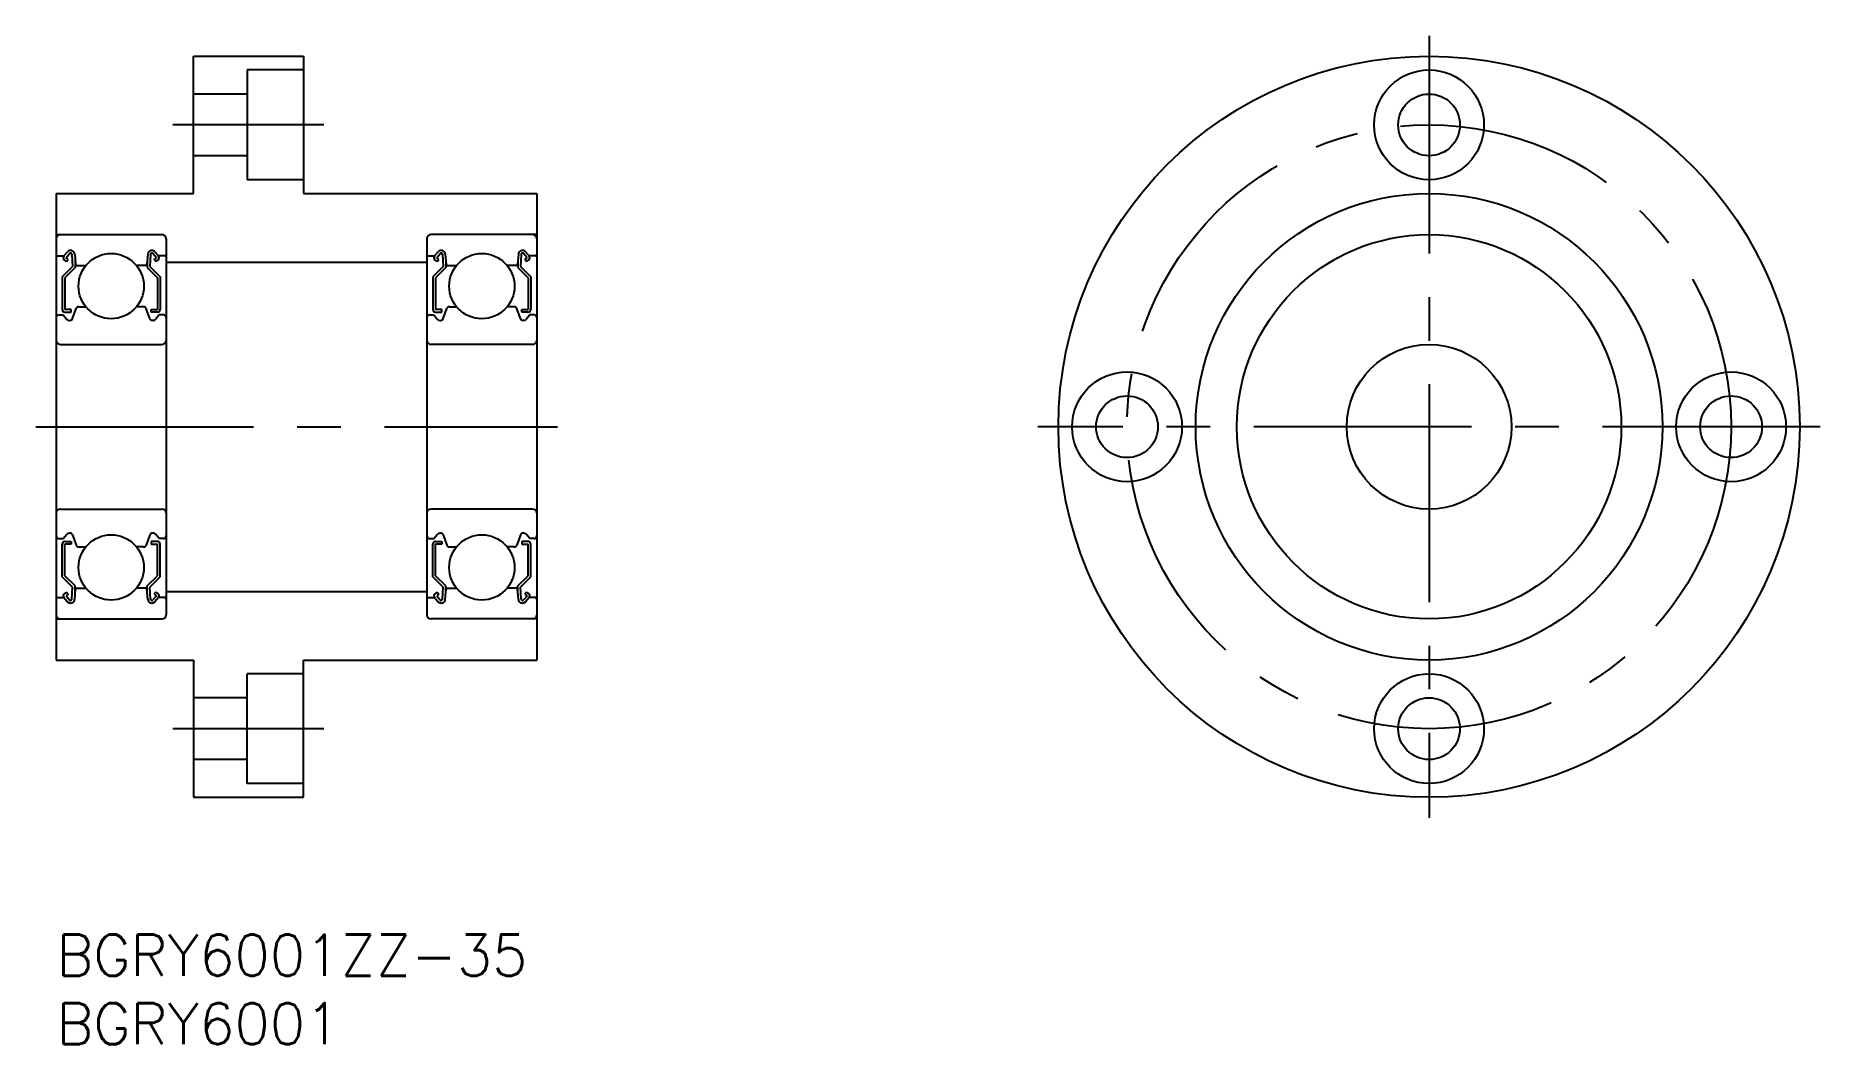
# Model space of a CAD drawing. Extents: x -1 to 128, y -8 to 66.
import ezdxf

# ---------------------------------------------------------------- set-up
doc = ezdxf.new("R2010")
doc.units = 0
doc.header["$LTSCALE"] = 0.5
doc.linetypes.add('CENTER', pattern=[50.8, 31.75, -6.35, 6.35, -6.35])
for name, color, linetype in [('MSM_CENTER', 1, 'CENTER'), ('MSM_CONTINUOUS', 7, 'CONTINUOUS'), ('MSM_PART_NUMBER', 7, 'CONTINUOUS')]:
    doc.layers.add(name, color=color, linetype=linetype)
doc.styles.get("Standard").update_dxf_attribs({"font": 'txt.shx', "height": 3, "bigfont": 'bigfont.shx'})

# ---------------------------------------------------------------- blocks, each defined once
blk = doc.blocks.new('*U2')
at = {"layer": 'MSM_PART_NUMBER'}
blk.add_text('BGRY6001ZZ-35', height=3, dxfattribs=at).set_placement((0, -3))
blk = doc.blocks.new('*U3')
at = {"layer": 'MSM_PART_NUMBER'}
blk.add_text('BGRY6001', height=3, dxfattribs=at).set_placement((0, -8))

msp = doc.modelspace()

# ---------------------------------------------------------------- linework, layer by layer
at = {"layer": 'MSM_CENTER'}
for p, q in [((100, 65.5), (100, 8.5)), ((19.5, 59), (8.5, 59)), ((-1.5, 37), (36.5, 37)), ((128.5, 37), (71.5, 37)), ((19.5, 15), (8.5, 15))]:
    msp.add_line(p, q, dxfattribs=at)
msp.add_circle((100, 37), 22, dxfattribs=at)
at = {"layer": 'MSM_CONTINUOUS'}
for p, q in [((10, 64), (18, 64)), ((10, 54), (10, 64)), ((18, 64), (18, 54)), ((13.9, 63), (13.9, 55)), ((18, 63), (13.9, 63)), ((13.9, 61.25), (10, 61.25)), ((13.9, 56.75), (10, 56.75)), ((18, 55), (13.9, 55)), ((0, 54), (0, 20)), ((0, 54), (10, 54)), ((18, 54), (35, 54)), ((35, 54), (35, 20)), ((0, 51), (7.7, 51)), ((8, 50.7), (8, 23.3)), ((27, 50.7), (27, 23.3)), ((35, 51), (27.3, 51)), ((0.1, 49.45), (0.56, 49.45)), ((0.56, 49.45), (0.81, 49.75)), ((0.71, 49.32), (0.96, 49.62)), ((1.14, 49.56), (1.18, 48.68)), ((1.34, 49.58), (1.4, 48.84)), ((6.66, 49.58), (6.6, 48.84)), ((6.86, 49.56), (6.82, 48.68)), ((7.29, 49.32), (7.04, 49.62)), ((7.44, 49.45), (7.19, 49.75)), ((7.9, 49.45), (7.44, 49.45)), ((27.1, 49.45), (27.56, 49.45)), ((27.56, 49.45), (27.81, 49.75)), ((27.71, 49.32), (27.96, 49.62)), ((28.14, 49.56), (28.18, 48.68)), ((28.34, 49.58), (28.4, 48.84)), ((33.66, 49.58), (33.6, 48.84)), ((33.86, 49.56), (33.82, 48.68)), ((34.29, 49.32), (34.04, 49.62)), ((34.44, 49.45), (34.19, 49.75)), ((34.9, 49.45), (34.44, 49.45)), ((1.18, 48.68), (0.43, 47.93)), ((0.74, 49.04), (0.58, 49.17)), ((1.38, 48.6), (0.63, 47.85)), ((0.87, 49.19), (0.71, 49.32)), ((0.74, 49.04), (0.87, 49.19)), ((1.38, 49.07), (1.38, 48.6)), ((1.5, 48.75), (2.15, 48.75)), ((6.5, 48.75), (5.85, 48.75)), ((6.62, 49.07), (6.62, 48.6)), ((6.62, 48.6), (7.37, 47.85)), ((6.82, 48.68), (7.57, 47.93)), ((7.13, 49.19), (7.29, 49.32)), ((7.26, 49.04), (7.13, 49.19)), ((7.26, 49.04), (7.42, 49.17)), ((8, 49), (27, 49)), ((28.18, 48.68), (27.43, 47.93)), ((27.74, 49.04), (27.58, 49.17)), ((28.38, 48.6), (27.63, 47.85)), ((27.87, 49.19), (27.71, 49.32)), ((27.74, 49.04), (27.87, 49.19)), ((28.38, 49.07), (28.38, 48.6)), ((28.5, 48.75), (29.15, 48.75)), ((33.5, 48.75), (32.85, 48.75)), ((33.62, 49.07), (33.62, 48.6)), ((33.62, 48.6), (34.37, 47.85)), ((33.82, 48.68), (34.57, 47.93)), ((34.13, 49.19), (34.29, 49.32)), ((34.26, 49.04), (34.13, 49.19)), ((34.26, 49.04), (34.42, 49.17)), ((0.43, 47.93), (0.43, 45.55)), ((0.63, 47.85), (0.63, 45.55)), ((7.37, 47.85), (7.37, 45.55)), ((7.57, 47.93), (7.57, 45.55)), ((27.43, 47.93), (27.43, 45.55)), ((27.63, 47.85), (27.63, 45.55)), ((34.37, 47.85), (34.37, 45.55)), ((34.57, 47.93), (34.57, 45.55)), ((1.08, 45.55), (0.63, 45.55)), ((1.08, 45.35), (1.08, 45.55)), ((1.18, 44.88), (1.45, 45.62)), ((1.64, 45.75), (2.15, 45.75)), ((6.36, 45.75), (5.85, 45.75)), ((6.82, 44.88), (6.55, 45.62)), ((6.92, 45.55), (7.37, 45.55)), ((6.92, 45.35), (6.92, 45.55)), ((28.08, 45.55), (27.63, 45.55)), ((28.08, 45.35), (28.08, 45.55)), ((28.18, 44.88), (28.45, 45.62)), ((28.64, 45.75), (29.15, 45.75)), ((33.36, 45.75), (32.85, 45.75)), ((33.82, 44.88), (33.55, 45.62)), ((33.92, 45.55), (34.37, 45.55)), ((33.92, 45.35), (33.92, 45.55)), ((0.2, 45.15), (0.5, 45.15)), ((0.5, 45.15), (0.78, 44.82)), ((0.63, 45.35), (1.08, 45.35)), ((0.93, 44.75), (0.99, 44.75)), ((7.37, 45.35), (6.92, 45.35)), ((7.07, 44.75), (7.01, 44.75)), ((7.5, 45.15), (7.22, 44.82)), ((7.8, 45.15), (7.5, 45.15)), ((27.2, 45.15), (27.5, 45.15)), ((27.5, 45.15), (27.78, 44.82)), ((27.63, 45.35), (28.08, 45.35)), ((27.93, 44.75), (27.99, 44.75)), ((34.37, 45.35), (33.92, 45.35)), ((34.07, 44.75), (34.01, 44.75)), ((34.5, 45.15), (34.22, 44.82)), ((34.8, 45.15), (34.5, 45.15)), ((0.3, 43), (7.7, 43)), ((34.7, 43), (27.3, 43)), ((0.3, 31), (7.7, 31)), ((34.7, 31), (27.3, 31)), ((0.2, 28.85), (0.5, 28.85)), ((0.5, 28.85), (0.78, 29.18)), ((0.63, 28.65), (1.08, 28.65)), ((0.93, 29.25), (0.99, 29.25)), ((1.08, 28.65), (1.08, 28.45)), ((1.18, 29.12), (1.45, 28.38)), ((6.82, 29.12), (6.55, 28.38)), ((6.92, 28.65), (6.92, 28.45)), ((7.37, 28.65), (6.92, 28.65)), ((7.07, 29.25), (7.01, 29.25)), ((7.5, 28.85), (7.22, 29.18)), ((7.8, 28.85), (7.5, 28.85)), ((27.2, 28.85), (27.5, 28.85)), ((27.5, 28.85), (27.78, 29.18)), ((27.63, 28.65), (28.08, 28.65)), ((27.93, 29.25), (27.99, 29.25)), ((28.08, 28.65), (28.08, 28.45)), ((28.18, 29.12), (28.45, 28.38)), ((33.82, 29.12), (33.55, 28.38)), ((34.37, 28.65), (33.92, 28.65)), ((33.92, 28.65), (33.92, 28.45)), ((34.07, 29.25), (34.01, 29.25)), ((34.5, 28.85), (34.22, 29.18)), ((34.8, 28.85), (34.5, 28.85)), ((0.43, 26.07), (0.43, 28.45)), ((0.63, 26.15), (0.63, 28.45)), ((1.08, 28.45), (0.63, 28.45)), ((1.64, 28.25), (2.15, 28.25)), ((6.36, 28.25), (5.85, 28.25)), ((6.92, 28.45), (7.37, 28.45)), ((7.37, 26.15), (7.37, 28.45)), ((7.57, 26.07), (7.57, 28.45)), ((27.43, 26.07), (27.43, 28.45)), ((27.63, 26.15), (27.63, 28.45)), ((28.08, 28.45), (27.63, 28.45)), ((28.64, 28.25), (29.15, 28.25)), ((33.36, 28.25), (32.85, 28.25)), ((33.92, 28.45), (34.37, 28.45)), ((34.37, 26.15), (34.37, 28.45)), ((34.57, 26.07), (34.57, 28.45)), ((1.18, 25.32), (0.43, 26.07)), ((1.38, 25.4), (0.63, 26.15)), ((6.62, 25.4), (7.37, 26.15)), ((6.82, 25.32), (7.57, 26.07)), ((28.18, 25.32), (27.43, 26.07)), ((28.38, 25.4), (27.63, 26.15)), ((33.62, 25.4), (34.37, 26.15)), ((33.82, 25.32), (34.57, 26.07)), ((0.74, 24.96), (0.58, 24.83)), ((0.87, 24.81), (0.71, 24.68)), ((0.74, 24.96), (0.87, 24.81)), ((1.14, 24.44), (1.18, 25.32)), ((1.34, 24.42), (1.4, 25.16)), ((1.38, 24.93), (1.38, 25.4)), ((1.5, 25.25), (2.15, 25.25)), ((6.5, 25.25), (5.85, 25.25)), ((6.66, 24.42), (6.6, 25.16)), ((6.62, 24.93), (6.62, 25.4)), ((6.86, 24.44), (6.82, 25.32)), ((7.26, 24.96), (7.13, 24.81)), ((7.13, 24.81), (7.29, 24.68)), ((7.26, 24.96), (7.42, 24.83)), ((8, 25), (27, 25)), ((27.74, 24.96), (27.58, 24.83)), ((27.87, 24.81), (27.71, 24.68)), ((27.74, 24.96), (27.87, 24.81)), ((28.14, 24.44), (28.18, 25.32)), ((28.34, 24.42), (28.4, 25.16)), ((28.38, 24.93), (28.38, 25.4)), ((28.5, 25.25), (29.15, 25.25)), ((33.5, 25.25), (32.85, 25.25)), ((33.66, 24.42), (33.6, 25.16)), ((33.62, 24.93), (33.62, 25.4)), ((33.86, 24.44), (33.82, 25.32)), ((34.26, 24.96), (34.13, 24.81)), ((34.13, 24.81), (34.29, 24.68)), ((34.26, 24.96), (34.42, 24.83)), ((0.1, 24.55), (0.56, 24.55)), ((0.56, 24.55), (0.81, 24.25)), ((0.71, 24.68), (0.96, 24.38)), ((7.29, 24.68), (7.04, 24.38)), ((7.44, 24.55), (7.19, 24.25)), ((7.9, 24.55), (7.44, 24.55)), ((27.1, 24.55), (27.56, 24.55)), ((27.56, 24.55), (27.81, 24.25)), ((27.71, 24.68), (27.96, 24.38)), ((34.29, 24.68), (34.04, 24.38)), ((34.44, 24.55), (34.19, 24.25)), ((34.9, 24.55), (34.44, 24.55)), ((0, 23), (7.7, 23)), ((35, 23), (27.3, 23)), ((0, 20), (10, 20)), ((10, 20), (10, 10)), ((18, 20), (35, 20)), ((18, 10), (18, 20)), ((13.9, 11), (13.9, 19)), ((18, 19), (13.9, 19)), ((13.9, 17.25), (10, 17.25)), ((13.9, 12.75), (10, 12.75)), ((18, 11), (13.9, 11)), ((10, 10), (18, 10))]:
    msp.add_line(p, q, dxfattribs=at)
for centre, radius in [((100, 37), 27), ((100, 59), 4), ((100, 59), 2.25), ((100, 37), 17), ((100, 37), 14), ((4, 47.25), 2.38), ((31, 47.25), 2.38), ((100, 37), 6), ((78, 37), 4), ((122, 37), 4), ((78, 37), 2.25), ((122, 37), 2.25), ((4, 26.75), 2.38), ((31, 26.75), 2.38), ((100, 15), 4), ((100, 15), 2.25)]:
    msp.add_circle(centre, radius, dxfattribs=at)
for centre, radius, start, end in [((0.3, 50.7), 0.3, 90, 180), ((7.7, 50.7), 0.3, 0, 90), ((27.3, 50.7), 0.3, 90, 180), ((34.7, 50.7), 0.3, 0, 90), ((0.1, 49.55), 0.1, 180, 270), ((0.71, 49.32), 0.2, 140.002, 230.0863), ((1.04, 49.55), 0.3, 4.9968, 140.002), ((1.04, 49.56), 0.1, 2.8198, 140.0022), ((6.96, 49.55), 0.3, 39.998, 175.0032), ((6.96, 49.56), 0.1, 39.9978, 177.1802), ((7.29, 49.32), 0.2, 309.9137, 39.998), ((7.9, 49.55), 0.1, 270, 0), ((27.1, 49.55), 0.1, 180, 270), ((27.71, 49.32), 0.2, 140.002, 230.0863), ((28.04, 49.55), 0.3, 4.9968, 140.002), ((28.04, 49.56), 0.1, 2.8198, 140.0022), ((33.96, 49.55), 0.3, 39.998, 175.0032), ((33.96, 49.56), 0.1, 39.9978, 177.1802), ((34.29, 49.32), 0.2, 309.9137, 39.998), ((34.9, 49.55), 0.1, 270, 0), ((1.5, 48.85), 0.1, 184.9968, 269.9991), ((6.5, 48.85), 0.1, 270.0009, 355.0032), ((28.5, 48.85), 0.1, 184.9968, 269.9991), ((33.5, 48.85), 0.1, 270.0009, 355.0032), ((0.63, 45.55), 0.2, 180, 270), ((1.64, 45.55), 0.2, 90, 159.9916), ((6.36, 45.55), 0.2, 20.0084, 90), ((7.37, 45.55), 0.2, 270, 0), ((27.63, 45.55), 0.2, 180, 270), ((28.64, 45.55), 0.2, 90, 159.9916), ((33.36, 45.55), 0.2, 20.0084, 90), ((34.37, 45.55), 0.2, 270, 0), ((0.2, 44.95), 0.2, 90, 180), ((0.93, 44.95), 0.2, 219.9952, 270), ((0.99, 44.95), 0.2, 270, 339.9916), ((7.01, 44.95), 0.2, 200.0084, 270), ((7.07, 44.95), 0.2, 270, 320.0048), ((7.8, 44.95), 0.2, 0, 90), ((27.2, 44.95), 0.2, 90, 180), ((27.93, 44.95), 0.2, 219.9952, 270), ((27.99, 44.95), 0.2, 270, 339.9916), ((34.01, 44.95), 0.2, 200.0084, 270), ((34.07, 44.95), 0.2, 270, 320.0048), ((34.8, 44.95), 0.2, 0, 90), ((0.3, 43.3), 0.3, 180, 270), ((7.7, 43.3), 0.3, 270, 0), ((27.3, 43.3), 0.3, 180, 270), ((34.7, 43.3), 0.3, 270, 0), ((0.3, 30.7), 0.3, 90, 180), ((7.7, 30.7), 0.3, 0, 90), ((27.3, 30.7), 0.3, 90, 180), ((34.7, 30.7), 0.3, 0, 90), ((0.2, 29.05), 0.2, 180, 270), ((0.63, 28.45), 0.2, 90, 180), ((0.93, 29.05), 0.2, 90, 140.0048), ((0.99, 29.05), 0.2, 20.0084, 90), ((7.01, 29.05), 0.2, 90, 159.9916), ((7.07, 29.05), 0.2, 39.9952, 90), ((7.37, 28.45), 0.2, 0, 90), ((7.8, 29.05), 0.2, 270, 0), ((27.2, 29.05), 0.2, 180, 270), ((27.63, 28.45), 0.2, 90, 180), ((27.93, 29.05), 0.2, 90, 140.0048), ((27.99, 29.05), 0.2, 20.0084, 90), ((34.01, 29.05), 0.2, 90, 159.9916), ((34.07, 29.05), 0.2, 39.9952, 90), ((34.37, 28.45), 0.2, 0, 90), ((34.8, 29.05), 0.2, 270, 0), ((1.64, 28.45), 0.2, 200.0084, 270), ((6.36, 28.45), 0.2, 270, 339.9916), ((28.64, 28.45), 0.2, 200.0084, 270), ((33.36, 28.45), 0.2, 270, 339.9916), ((0.71, 24.68), 0.2, 129.9137, 219.998), ((1.5, 25.15), 0.1, 90.0009, 175.0032), ((6.5, 25.15), 0.1, 4.9968, 89.9991), ((7.29, 24.68), 0.2, 320.002, 50.0863), ((27.71, 24.68), 0.2, 129.9137, 219.998), ((28.5, 25.15), 0.1, 90.0009, 175.0032), ((33.5, 25.15), 0.1, 4.9968, 89.9991), ((34.29, 24.68), 0.2, 320.002, 50.0863), ((0.1, 24.45), 0.1, 90, 180), ((1.04, 24.45), 0.3, 219.998, 355.0032), ((1.04, 24.44), 0.1, 219.9978, 357.1802), ((6.96, 24.45), 0.3, 184.9968, 320.002), ((6.96, 24.44), 0.1, 182.8198, 320.0022), ((7.9, 24.45), 0.1, 0, 90), ((27.1, 24.45), 0.1, 90, 180), ((28.04, 24.45), 0.3, 219.998, 355.0032), ((28.04, 24.44), 0.1, 219.9978, 357.1802), ((33.96, 24.45), 0.3, 184.9968, 320.002), ((33.96, 24.44), 0.1, 182.8198, 320.0022), ((34.9, 24.45), 0.1, 0, 90), ((0.3, 23.3), 0.3, 180, 270), ((7.7, 23.3), 0.3, 270, 0), ((27.3, 23.3), 0.3, 180, 270), ((34.7, 23.3), 0.3, 270, 0)]:
    msp.add_arc(centre, radius, start, end, dxfattribs=at)

# ---------------------------------------------------------------- block references
for name in ['*U2', '*U3']:
    msp.add_blockref(name, (0, 0), dxfattribs=at)

doc.saveas('drawing.dxf')
